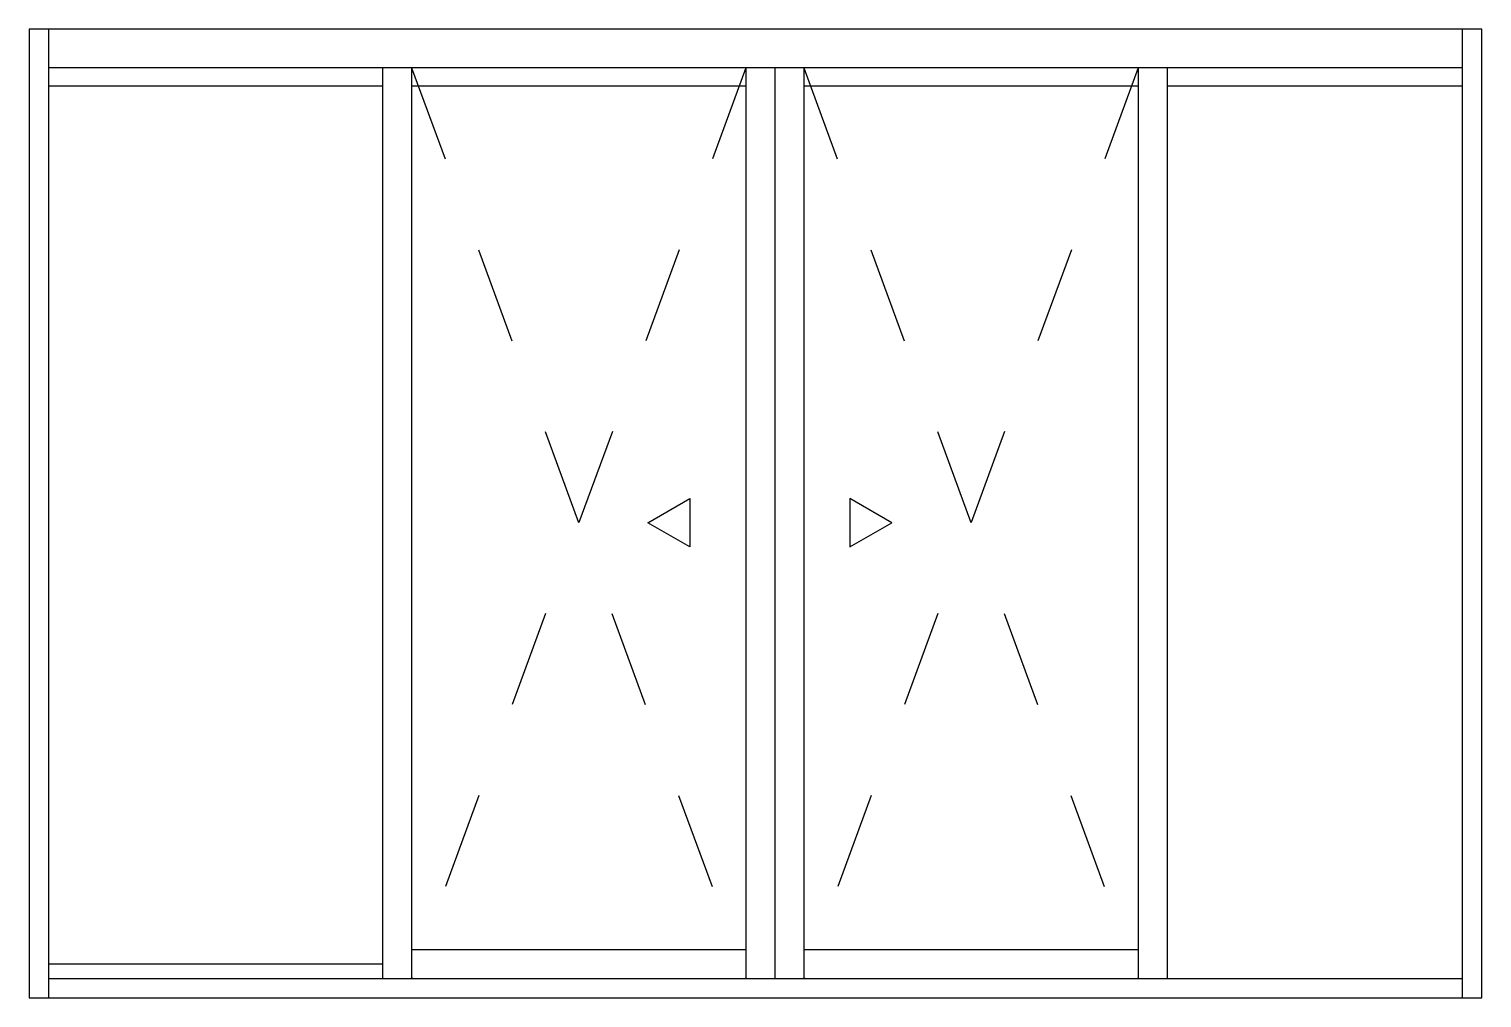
# Model space of a CAD drawing. Header units: millimetres. Extents: x 225.23 to 226.73, y 1301.73 to 1302.73.
import ezdxf

# ---------------------------------------------------------------- set-up
doc = ezdxf.new("R2010")
doc.units = ezdxf.units.MM
doc.header["$LTSCALE"] = 0.5
doc.linetypes.add('HIDDEN2', pattern=[0.1875, 0.125, -0.0625])
doc.layers.add('Gravia_Janelas', color=1, linetype='Continuous')
doc.layers.add('Gravia_Janelas_hidden2', color=1, linetype='HIDDEN2')

msp = doc.modelspace()

# ---------------------------------------------------------------- linework, layer by layer
at = {"layer": 'Gravia_Janelas', "color": 2}
for p, q in [((225.2344, 1302.7251), (225.2344, 1301.7251)), ((226.7344, 1302.7251), (225.2344, 1302.7251)), ((226.7344, 1301.7251), (226.7344, 1302.7251)), ((225.2344, 1301.7251), (226.7344, 1301.7251))]:
    msp.add_line(p, q, dxfattribs=at)
at = {"layer": 'Gravia_Janelas'}
for p, q in [((225.2544, 1302.7251), (225.2544, 1301.7251)), ((226.7144, 1301.7251), (226.7144, 1302.7251)), ((226.7144, 1302.6851), (225.2544, 1302.6851)), ((226.7144, 1302.6851), (225.2544, 1302.6851)), ((225.5994, 1302.6851), (225.5994, 1301.7451)), ((225.6294, 1302.6851), (225.6294, 1301.7451)), ((225.9744, 1302.6851), (225.9744, 1301.7451)), ((226.0044, 1302.6851), (226.0044, 1301.7451)), ((226.0344, 1302.6851), (226.0344, 1301.7451)), ((226.3794, 1302.6851), (226.3794, 1301.7451)), ((226.4094, 1302.6851), (226.4094, 1301.7451)), ((225.5994, 1302.6662), (225.2544, 1302.6662)), ((225.9744, 1302.6662), (225.6294, 1302.6662)), ((226.3794, 1302.6662), (226.0344, 1302.6662)), ((226.7144, 1302.6662), (226.4094, 1302.6662)), ((225.6294, 1301.7751), (225.9744, 1301.7751)), ((226.0344, 1301.7751), (226.3794, 1301.7751)), ((225.5994, 1301.7601), (225.2544, 1301.7601)), ((225.2544, 1301.7451), (226.7144, 1301.7451))]:
    msp.add_line(p, q, dxfattribs=at)
for points in [[(225.9165, 1302.2406), (225.9165, 1302.1906), (225.8732, 1302.2156)], [(226.0819, 1302.2406), (226.0819, 1302.1906), (226.1252, 1302.2156)]]:
    msp.add_lwpolyline(points, close=True, dxfattribs=at)
at = {"layer": 'Gravia_Janelas_hidden2'}
for p, q in [((225.9744, 1302.6851), (225.6294, 1301.7451)), ((225.6294, 1302.6851), (225.9744, 1301.7451)), ((226.3794, 1302.6851), (226.0344, 1301.7451)), ((226.0344, 1302.6851), (226.3794, 1301.7451))]:
    msp.add_line(p, q, dxfattribs=at)

doc.saveas('drawing.dxf')
